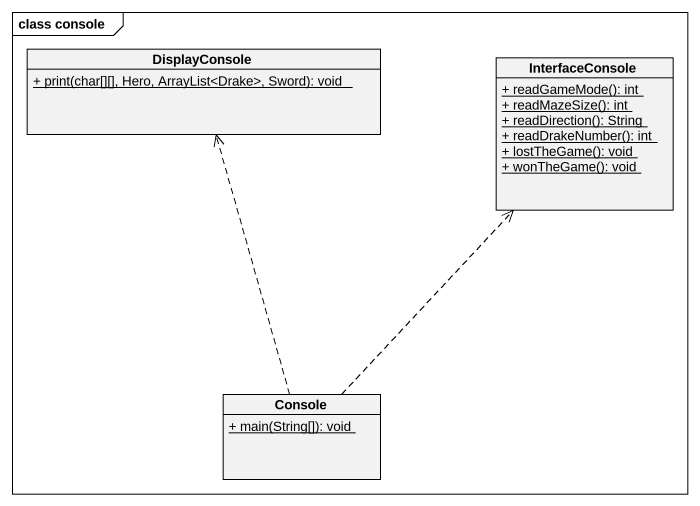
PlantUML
@startuml
mainframe class console
hide circle
hide empty members
skinparam classAttributeIconSize 0
class DisplayConsole {
  {static} + print(char[][], Hero, ArrayList<Drake>, Sword): void
}
class InterfaceConsole {
  {static} + readGameMode(): int
  {static} + readMazeSize(): int
  {static} + readDirection(): String
  {static} + readDrakeNumber(): int
  {static} + lostTheGame(): void
  {static} + wonTheGame(): void
}
class Console {
  {static} + main(String[]): void
}
Console .up.> DisplayConsole
Console .up.> InterfaceConsole
@enduml
